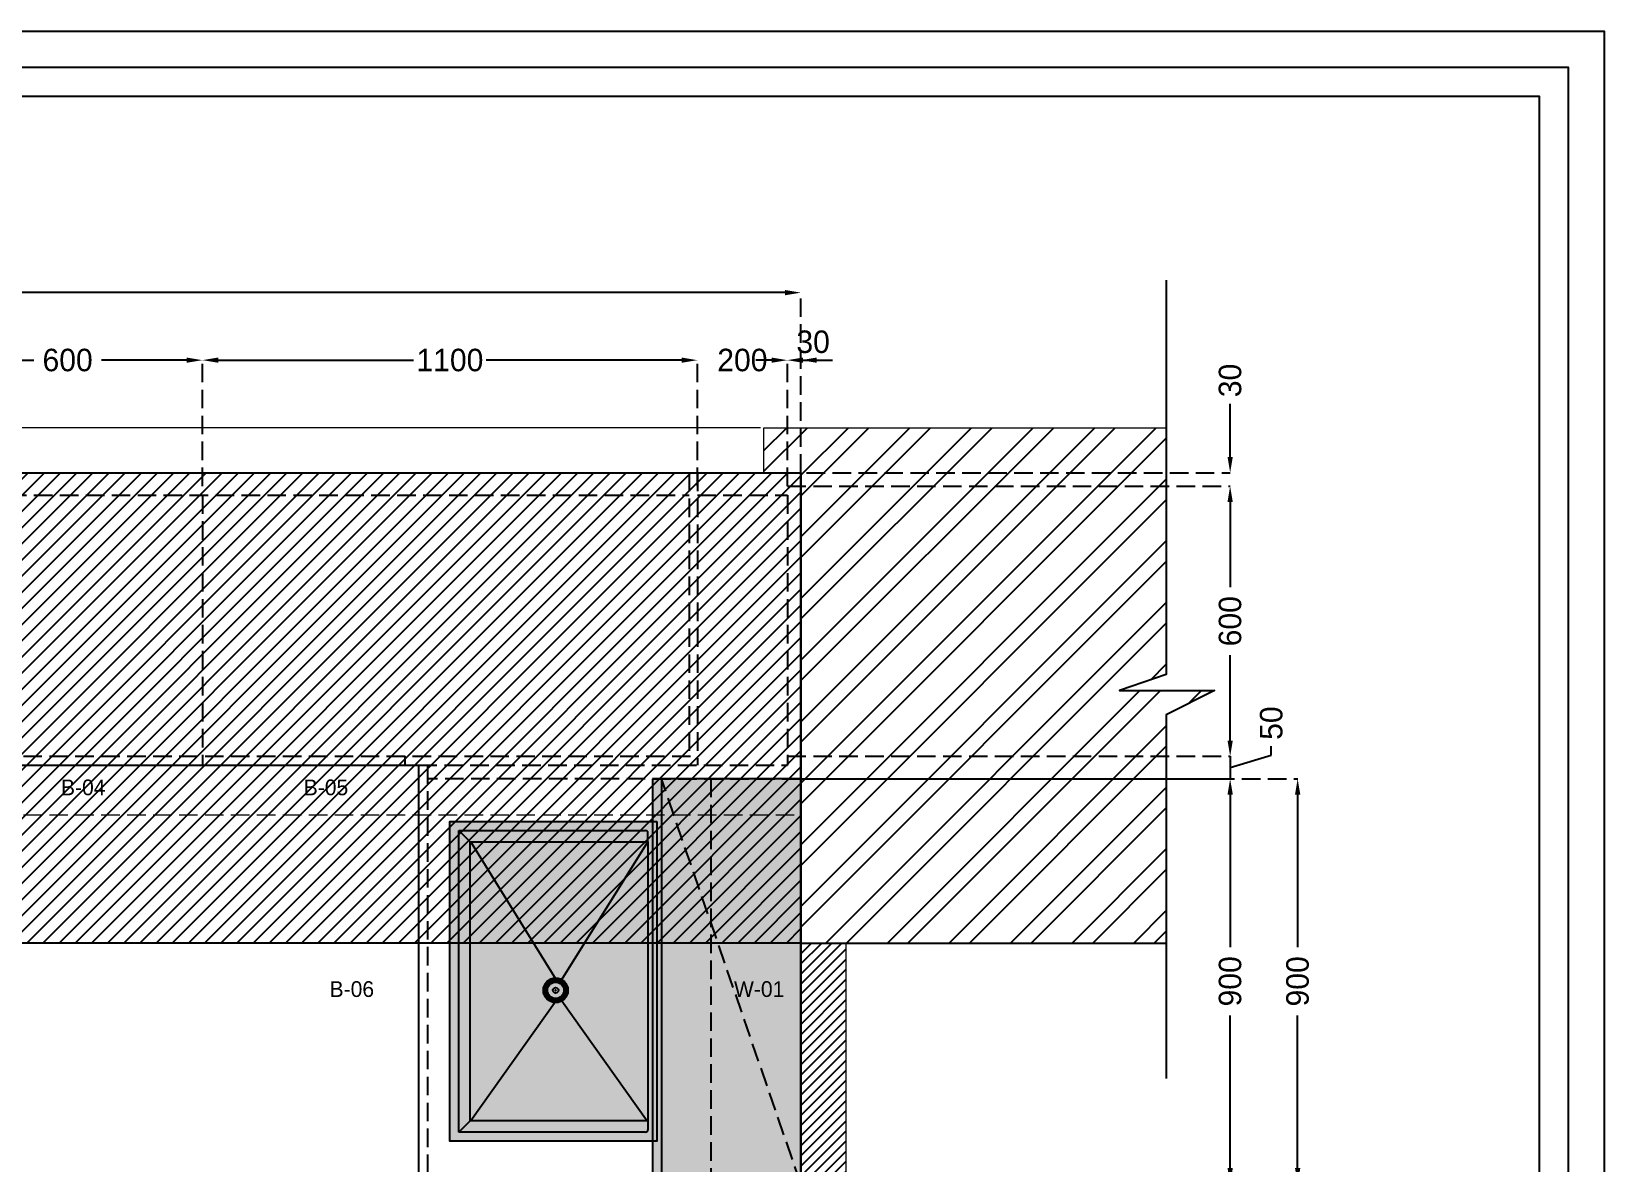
# Model space of a CAD drawing. Header units: millimetres. Extents: x -279428 to -243254, y -13605 to 1263.
# Drawn here: x -257001 to -253505, y -8174 to -5662 of the extents above; entities that cross this region are included whole.
import ezdxf

# ---------------------------------------------------------------- set-up
doc = ezdxf.new("R2010")
doc.units = ezdxf.units.MM
doc.linetypes.add('DGN Style 3', pattern=[57.66124, 41.1866, -16.47464])
for name, color, linetype in [('1', 7, 'Continuous'), ('Hatch', 251, 'Continuous'), ('kitchen line', 250, 'Continuous'), ('Measurement', 7, 'Continuous')]:
    doc.layers.add(name, color=color, linetype=linetype)
for name, color, linetype, lineweight in [('BEAM', 1, 'Continuous', 35), ('FURNITURE', 7, 'Continuous', 9), ('Text', 7, 'Continuous', 0)]:
    doc.layers.add(name, color=color, linetype=linetype, lineweight=lineweight)
doc.styles.add('Kuche7', font='', dxfattribs={"height": 50})
doc.styles.get("Standard").update_dxf_attribs({"font": 'arial.ttf'})
doc.styles.get('Kuche7').set_extended_font_data('Montserrat')
doc.dimstyles.new('Kuche7', dxfattribs={"dimtxt": 50, "dimasz": 35, "dimexe": 0.18, "dimexo": 0.0625, "dimgap": 10, "dimtad": 0, "dimdec": 0, "dimzin": 0, "dimdsep": 46, "dimtxsty": 'Kuche7', "dimcen": 0.09, "dimclrd": 256, "dimclre": 254, "dimclrt": 1, "dimadec": 0, "dimazin": 0, "dimtfac": 1, "dimtdec": 0, "dimtofl": 0, "dimtmove": 0, "dimatfit": 3, "dimfxl": 1, "dimtolj": 1, "dimtzin": 0, "dimarcsym": 0})

# ---------------------------------------------------------------- blocks, each defined once
blk = doc.blocks.new('Nirali - Maxus - Big')
at = {"linetype": 'Continuous'}
h = blk.add_hatch(color=252, dxfattribs=at)
h.set_gradient(color1=(150, 150, 150), color2=(199, 199, 199), one_color=1, tint=0.78, name='INVCYLINDER')
h.paths.add_polyline_path([(874716.1, 71484.4), (874006.1, 71484.4), (874006.1, 71024.4), (874716.1, 71024.4)])
h.paths.add_polyline_path([(874671.1, 71464.4), (874691.1, 71464.4, -0.414214), (874696.1, 71459.4), (874696.1, 71044.4), (874026.1, 71044.4), (874026.1, 71459.4, -0.414214), (874031.1, 71464.4), (874051.1, 71464.4)], flags=16)
h.paths.add_polyline_path([(874408.4, 71259.4, -1), (874353.8, 71259.4, -1)], flags=0)
h.paths.add_polyline_path([(874407.4, 71259.4, -1), (874354.8, 71259.4, -1)], flags=0)
h.paths.add_polyline_path([(874404.4, 71259.4, -1), (874357.8, 71259.4, -1)], flags=0)
h.paths.add_polyline_path([(874403.4, 71259.4, -1), (874358.8, 71259.4, -1)], flags=0)
h.paths.add_polyline_path([(874400.4, 71259.4, -1), (874361.8, 71259.4, -1)], flags=0)
h.paths.add_polyline_path([(874399.4, 71259.4, -1), (874362.8, 71259.4, -1)], flags=0)
h.paths.add_polyline_path([(874387.2, 71259.4, -1), (874375.1, 71259.4, -1)], flags=0)
h = blk.add_hatch(color=250, dxfattribs=at)
h.set_gradient(color1=(48, 48, 48), color2=(148, 148, 148), one_color=1, tint=0.58)
h.paths.add_polyline_path([(874051.1, 71464.4), (874031.1, 71464.4, 0.414214), (874026.1, 71459.4), (874026.1, 71044.4), (874051.1, 71069.4)])
h = blk.add_hatch(color=253, dxfattribs=at)
h.set_gradient(color1=(156, 156, 156), color2=(245, 245, 245), one_color=1, tint=0.96, name='SPHERICAL')
h.paths.add_polyline_path([(874051.1, 71464.4), (874051.1, 71069.4), (874671.1, 71069.4), (874671.1, 71464.4)])
h.paths.add_polyline_path([(874408.4, 71259.4, -1), (874353.8, 71259.4, -1)], flags=16)
h.paths.add_polyline_path([(874407.4, 71259.4, -1), (874354.8, 71259.4, -1)], flags=0)
h.paths.add_polyline_path([(874404.4, 71259.4, -1), (874357.8, 71259.4, -1)], flags=0)
h.paths.add_polyline_path([(874403.4, 71259.4, -1), (874358.8, 71259.4, -1)], flags=0)
h.paths.add_polyline_path([(874400.4, 71259.4, -1), (874361.8, 71259.4, -1)], flags=0)
h.paths.add_polyline_path([(874399.4, 71259.4, -1), (874362.8, 71259.4, -1)], flags=0)
h.paths.add_polyline_path([(874387.2, 71259.4, -1), (874375.1, 71259.4, -1)], flags=0)
h = blk.add_hatch(color=250, dxfattribs=at)
h.set_gradient(color1=(48, 48, 48), color2=(148, 148, 148), one_color=1, tint=0.58)
h.paths.add_polyline_path([(874671.1, 71069.4), (874696.1, 71044.4), (874696.1, 71459.4, 0.414214), (874691.1, 71464.4), (874671.1, 71464.4)])
h = blk.add_hatch(color=250, dxfattribs=at)
h.set_gradient(color1=(48, 48, 48), color2=(148, 148, 148), one_color=1, tint=0.58, name='INVHEMISPHERICAL')
h.paths.add_polyline_path([(874051.1, 71069.4), (874026.1, 71044.4), (874696.1, 71044.4), (874671.1, 71069.4)])
at = {"color": 254, "linetype": 'Continuous'}
for p, q in [((874051.1, 71464.4), (874031.1, 71464.4)), ((874357.4, 71273), (874051.1, 71464.4)), ((874671.1, 71464.4), (874691.1, 71464.4)), ((874026.1, 71044.4), (874026.1, 71459.4)), ((874404.8, 71273), (874671.1, 71462.9)), ((874696.1, 71459.4), (874696.1, 71044.4)), ((874357.4, 71260.8), (874051.1, 71070.9)), ((874404.8, 71260.8), (874671.1, 71070.9)), ((874026.1, 71044.4), (874051.1, 71069.4)), ((874696.1, 71044.4), (874026.1, 71044.4)), ((874696.1, 71044.4), (874671.1, 71069.4))]:
    blk.add_line(p, q, dxfattribs=at)
at = {"color": 251, "linetype": 'Continuous'}
blk.add_lwpolyline([(874006.1, 71484.4), (874716.1, 71484.4), (874716.1, 71024.4), (874006.1, 71024.4)], close=True, dxfattribs=at)
at = {"color": 253, "linetype": 'Continuous'}
blk.add_lwpolyline([(874051.1, 71464.4), (874671.1, 71464.4), (874671.1, 71069.4), (874051.1, 71069.4)], close=True, dxfattribs=at)
at = {"color": 251, "linetype": 'Continuous'}
for radius in [27.3, 26.3, 26.3, 23.3, 22.3, 19.3, 18.3, 6.07, 0.94]:
    blk.add_circle((874381.1, 71259.4), radius, dxfattribs=at)
at = {"color": 254, "linetype": 'Continuous'}
for centre, start, end in [((874031.1, 71459.4), 90, 180), ((874691.1, 71459.4), 0, 90)]:
    blk.add_arc(centre, 5, start, end, dxfattribs=at)
blk = doc.blocks.new('RFRR')
at = {"layer": 'kitchen line'}
h = blk.add_hatch(color=9, dxfattribs=at)
h.dxf.hatch_style = 1
h.paths.add_polyline_path([(-241449.2, 46905.3), (-241119.2, 46905.3), (-241119.2, 50717.3), (-241449.2, 50717.3)])
at = {"color": 1, "linetype": 'DGN Style 3'}
blk.add_lwpolyline([(-241319.2, 48917.3), (-241119.2, 48917.3), (-241119.2, 50717.3), (-241319.2, 50717.3)], close=True, dxfattribs=at)
at = {"layer": 'kitchen line'}
for p, q in [((-245211.2, 51397.3), (-241119.2, 51397.3)), ((-241119.2, 51397.3), (-241119.2, 46905.3)), ((-245211.2, 50747.3), (-241969.2, 50747.3)), ((-241969.2, 50747.3), (-241969.2, 47305.3))]:
    blk.add_line(p, q, dxfattribs=at)
at = {"layer": 'kitchen line', "color": 251, "linetype": 'DGN Style 3', "true_color": 0x636466}
for p, q in [((-241367.2, 51397.3), (-241367.2, 50767.3)), ((-241349.2, 51397.3), (-241349.2, 50747.3)), ((-245130.2, 51347.3), (-241367.2, 51347.3)), ((-242449.2, 51347.3), (-242449.2, 50747.3)), ((-241349.2, 51347.3), (-241149.2, 51347.3)), ((-241149.2, 51347.3), (-241149.2, 50747.3)), ((-245211.2, 50767.3), (-241349.2, 50767.3)), ((-241999.2, 50767.3), (-241999.2, 50747.3)), ((-241969.2, 50747.3), (-241149.2, 50747.3)), ((-241949.2, 50747.3), (-241949.2, 47317.3)), ((-241119.2, 50717.3), (-241949.2, 50717.3))]:
    blk.add_line(p, q, dxfattribs=at)
at = {"layer": 'kitchen line', "color": 5}
for p, q in [((-241119.2, 50717.3), (-241449.2, 50717.3)), ((-241449.2, 50717.3), (-241449.2, 46905.3)), ((-241429.2, 50717.3), (-241429.2, 46905.3))]:
    blk.add_line(p, q, dxfattribs=at)
at = {"layer": 'kitchen line', "color": 5, "linetype": 'DGN Style 3'}
blk.add_line((-241119.2, 49817.3, -1), (-241429.2, 50717.3), dxfattribs=at)
at = {"rotation": 270}
blk.add_blockref('Nirali - Maxus - Big', (-312923.6, 924628.5), dxfattribs=at)
blk = doc.blocks.new('*D41')
at = {"layer": 'Defpoints', "color": 0, "transparency": 16777216}
for p in [(-255336, -6641.8), (-255321, -6671.8), (-254336.9, -6671.8)]:
    blk.add_point(p, dxfattribs=at)
at = {"layer": 'Measurement', "lineweight": -2, "transparency": 16777216}
for p, q in [((-254336.9, -6606.8), (-254336.9, -6488.5)), ((-254336.9, -6706.8), (-254336.9, -6741.8))]:
    blk.add_line(p, q, dxfattribs=at)
at = {"layer": 'Measurement', "color": 254, "linetype": 'DGN Style 3', "lineweight": -2, "transparency": 16777216}
for p, q in [((-255335.9, -6641.8), (-254336.7, -6641.8)), ((-255320.9, -6671.8), (-254336.7, -6671.8))]:
    blk.add_line(p, q, dxfattribs=at)
at = {"layer": 'Measurement', "transparency": 16777216}
for points in [[(-254342.7, -6606.8), (-254331, -6606.8), (-254336.9, -6641.8)], [(-254342.7, -6706.8), (-254331, -6706.8), (-254336.9, -6671.8)]]:
    blk.add_solid(points, dxfattribs=at)
at = {"layer": 'Measurement', "color": 1, "transparency": 16777216, "insert": (-254336.9, -6436.9), "char_height": 50, "attachment_point": 5, "rotation": 90, "style": 'Kuche7'}
blk.add_mtext('\\A1;30', dxfattribs=at)
blk = doc.blocks.new('*D42')
at = {"layer": 'Defpoints', "color": 0, "transparency": 16777216}
for p in [(-255321, -6671.8), (-255321, -7271.8), (-254336.9, -7271.8)]:
    blk.add_point(p, dxfattribs=at)
at = {"layer": 'Measurement', "color": 254, "linetype": 'DGN Style 3', "lineweight": -2, "transparency": 16777216}
for p, q in [((-255320.9, -6671.8), (-254336.7, -6671.8)), ((-255320.9, -7271.8), (-254336.7, -7271.8))]:
    blk.add_line(p, q, dxfattribs=at)
at = {"layer": 'Measurement', "lineweight": -2, "transparency": 16777216}
for p, q in [((-254336.9, -6706.8), (-254336.9, -6896.4)), ((-254336.9, -7236.8), (-254336.9, -7047.2))]:
    blk.add_line(p, q, dxfattribs=at)
at = {"layer": 'Measurement', "transparency": 16777216}
for points in [[(-254342.7, -6706.8), (-254331, -6706.8), (-254336.9, -6671.8)], [(-254342.7, -7236.8), (-254331, -7236.8), (-254336.9, -7271.8)]]:
    blk.add_solid(points, dxfattribs=at)
at = {"layer": 'Measurement', "color": 1, "transparency": 16777216, "insert": (-254336.9, -6971.8), "char_height": 50, "attachment_point": 5, "rotation": 90, "style": 'Kuche7'}
blk.add_mtext('\\A1;600', dxfattribs=at)
blk = doc.blocks.new('*D43')
at = {"layer": 'Defpoints', "color": 0, "transparency": 16777216}
for p in [(-255321, -7271.8), (-255621, -7321.8), (-254336.9, -7321.8)]:
    blk.add_point(p, dxfattribs=at)
at = {"layer": 'Measurement', "lineweight": -2, "transparency": 16777216}
for p, q in [((-254336.9, -7236.8), (-254336.9, -7201.8)), ((-254336.9, -7296.8), (-254245.4, -7269.4)), ((-254336.9, -7271.8), (-254336.9, -7321.8)), ((-254245.4, -7269.4), (-254245.4, -7249.4)), ((-254336.9, -7356.8), (-254336.9, -7391.8))]:
    blk.add_line(p, q, dxfattribs=at)
at = {"layer": 'Measurement', "color": 254, "linetype": 'DGN Style 3', "lineweight": -2, "transparency": 16777216}
for p, q in [((-255320.9, -7271.8), (-254336.7, -7271.8)), ((-255620.9, -7321.8), (-254336.7, -7321.8))]:
    blk.add_line(p, q, dxfattribs=at)
at = {"layer": 'Measurement', "transparency": 16777216}
for points in [[(-254342.7, -7236.8), (-254331, -7236.8), (-254336.9, -7271.8)], [(-254342.7, -7356.8), (-254331, -7356.8), (-254336.9, -7321.8)]]:
    blk.add_solid(points, dxfattribs=at)
at = {"layer": 'Measurement', "color": 1, "transparency": 16777216, "insert": (-254245.4, -7198.1), "char_height": 50, "attachment_point": 5, "rotation": 90, "style": 'Kuche7'}
blk.add_mtext('\\A1;50', dxfattribs=at)
blk = doc.blocks.new('*D44')
at = {"layer": 'Defpoints', "color": 0, "transparency": 16777216}
for p in [(-255621, -7321.8), (-255621, -8221.8, -1), (-254336.9, -8221.8)]:
    blk.add_point(p, dxfattribs=at)
at = {"layer": 'Measurement', "color": 254, "linetype": 'DGN Style 3', "lineweight": -2, "transparency": 16777216}
for p, q in [((-255620.9, -7321.8), (-254336.7, -7321.8)), ((-255620.9, -8221.8), (-254336.7, -8221.8))]:
    blk.add_line(p, q, dxfattribs=at)
at = {"layer": 'Measurement', "lineweight": -2, "transparency": 16777216}
for p, q in [((-254336.9, -7356.8), (-254336.9, -7695.7)), ((-254336.9, -8186.8), (-254336.9, -7847.9))]:
    blk.add_line(p, q, dxfattribs=at)
at = {"layer": 'Measurement', "transparency": 16777216}
for points in [[(-254342.7, -7356.8), (-254331, -7356.8), (-254336.9, -7321.8)], [(-254342.7, -8186.8), (-254331, -8186.8), (-254336.9, -8221.8)]]:
    blk.add_solid(points, dxfattribs=at)
at = {"layer": 'Measurement', "color": 1, "transparency": 16777216, "insert": (-254336.9, -7771.8), "char_height": 50, "attachment_point": 5, "rotation": 90, "style": 'Kuche7'}
blk.add_mtext('\\A1;900', dxfattribs=at)
blk = doc.blocks.new('*D49')
at = {"layer": 'Defpoints', "color": 0, "transparency": 16777216}
for p in [(-255291, -7321.8), (-255291, -8221.8), (-254186.9, -8221.8)]:
    blk.add_point(p, dxfattribs=at)
at = {"layer": 'Measurement', "color": 254, "linetype": 'DGN Style 3', "lineweight": -2, "transparency": 16777216}
for p, q in [((-255290.9, -7321.8), (-254186.7, -7321.8)), ((-255290.9, -8221.8), (-254186.7, -8221.8))]:
    blk.add_line(p, q, dxfattribs=at)
at = {"layer": 'Measurement', "lineweight": -2, "transparency": 16777216}
for p, q in [((-254186.9, -7356.8), (-254186.9, -7695.7)), ((-254186.9, -8186.8), (-254186.9, -7847.9))]:
    blk.add_line(p, q, dxfattribs=at)
at = {"layer": 'Measurement', "transparency": 16777216}
for points in [[(-254192.7, -7356.8), (-254181, -7356.8), (-254186.9, -7321.8)], [(-254192.7, -8186.8), (-254181, -8186.8), (-254186.9, -8221.8)]]:
    blk.add_solid(points, dxfattribs=at)
at = {"layer": 'Measurement', "color": 1, "transparency": 16777216, "insert": (-254186.9, -7771.8), "char_height": 50, "attachment_point": 5, "rotation": 90, "style": 'Kuche7'}
blk.add_mtext('\\A1;900', dxfattribs=at)
blk = doc.blocks.new('*D58')
at = {"layer": 'Defpoints', "color": 0, "transparency": 16777216}
for p in [(-256621, -6391.8), (-257220.5, -6671.8), (-256621, -6671.8)]:
    blk.add_point(p, dxfattribs=at)
at = {"layer": 'Measurement', "color": 254, "linetype": 'DGN Style 3', "lineweight": -2, "transparency": 16777216}
for p, q in [((-257220.5, -6671.7), (-257220.5, -6391.6)), ((-256621, -6671.7), (-256621, -6391.6))]:
    blk.add_line(p, q, dxfattribs=at)
at = {"layer": 'Measurement', "lineweight": -2, "transparency": 16777216}
for p, q in [((-257185.5, -6391.8), (-256996.1, -6391.8)), ((-256656, -6391.8), (-256845.4, -6391.8))]:
    blk.add_line(p, q, dxfattribs=at)
at = {"layer": 'Measurement', "transparency": 16777216}
for points in [[(-257185.5, -6386), (-257185.5, -6397.6), (-257220.5, -6391.8)], [(-256656, -6386), (-256656, -6397.6), (-256621, -6391.8)]]:
    blk.add_solid(points, dxfattribs=at)
at = {"layer": 'Measurement', "color": 1, "transparency": 16777216, "insert": (-256920.7, -6391.8), "char_height": 50, "attachment_point": 5, "style": 'Kuche7'}
blk.add_mtext('\\A1;600', dxfattribs=at)
blk = doc.blocks.new('*D59')
at = {"layer": 'Defpoints', "color": 0, "transparency": 16777216}
for p in [(-255521, -6391.8), (-256621, -6671.8), (-255521, -6671.8)]:
    blk.add_point(p, dxfattribs=at)
at = {"layer": 'Measurement', "color": 254, "linetype": 'DGN Style 3', "lineweight": -2, "transparency": 16777216}
for p, q in [((-256621, -6671.7), (-256621, -6391.6)), ((-255521, -6671.7), (-255521, -6391.6))]:
    blk.add_line(p, q, dxfattribs=at)
at = {"layer": 'Measurement', "lineweight": -2, "transparency": 16777216}
for p, q in [((-256586, -6391.8), (-256151.9, -6391.8)), ((-255556, -6391.8), (-255990.1, -6391.8))]:
    blk.add_line(p, q, dxfattribs=at)
at = {"layer": 'Measurement', "transparency": 16777216}
for points in [[(-256586, -6386), (-256586, -6397.6), (-256621, -6391.8)], [(-255556, -6386), (-255556, -6397.6), (-255521, -6391.8)]]:
    blk.add_solid(points, dxfattribs=at)
at = {"layer": 'Measurement', "color": 1, "transparency": 16777216, "insert": (-256071, -6391.8), "char_height": 50, "attachment_point": 5, "style": 'Kuche7'}
blk.add_mtext('\\A1;1100', dxfattribs=at)
blk = doc.blocks.new('*D60')
at = {"layer": 'Defpoints', "color": 0, "transparency": 16777216}
for p in [(-255321, -6391.8), (-255521, -6671.8), (-255321, -6671.8)]:
    blk.add_point(p, dxfattribs=at)
at = {"layer": 'Measurement', "lineweight": -2, "transparency": 16777216}
for p, q in [((-255556, -6391.8), (-255591, -6391.8)), ((-255286, -6391.8), (-255251, -6391.8))]:
    blk.add_line(p, q, dxfattribs=at)
at = {"layer": 'Measurement', "color": 254, "linetype": 'DGN Style 3', "lineweight": -2, "transparency": 16777216}
for p, q in [((-255521, -6671.7), (-255521, -6391.6)), ((-255321, -6671.7), (-255321, -6391.6))]:
    blk.add_line(p, q, dxfattribs=at)
at = {"layer": 'Measurement', "transparency": 16777216}
for points in [[(-255556, -6386), (-255556, -6397.6), (-255521, -6391.8)], [(-255286, -6386), (-255286, -6397.6), (-255321, -6391.8)]]:
    blk.add_solid(points, dxfattribs=at)
at = {"layer": 'Measurement', "color": 1, "transparency": 16777216, "insert": (-255421, -6391.8), "char_height": 50, "attachment_point": 5, "style": 'Kuche7'}
blk.add_mtext('\\A1;200', dxfattribs=at)
blk = doc.blocks.new('*D61')
at = {"layer": 'Defpoints', "color": 0, "transparency": 16777216}
for p in [(-255291, -6391.8), (-255291, -6641.8), (-255321, -6671.8)]:
    blk.add_point(p, dxfattribs=at)
at = {"layer": 'Measurement', "lineweight": -2, "transparency": 16777216}
for p, q in [((-255356, -6391.8), (-255391, -6391.8)), ((-255256, -6391.8), (-255221, -6391.8))]:
    blk.add_line(p, q, dxfattribs=at)
at = {"layer": 'Measurement', "color": 254, "linetype": 'DGN Style 3', "lineweight": -2, "transparency": 16777216}
for p, q in [((-255321, -6671.7), (-255321, -6391.6)), ((-255291, -6641.7), (-255291, -6391.6))]:
    blk.add_line(p, q, dxfattribs=at)
at = {"layer": 'Measurement', "transparency": 16777216}
for points in [[(-255356, -6386), (-255356, -6397.6), (-255321, -6391.8)], [(-255256, -6386), (-255256, -6397.6), (-255291, -6391.8)]]:
    blk.add_solid(points, dxfattribs=at)
at = {"layer": 'Measurement', "color": 1, "transparency": 16777216, "insert": (-255263.8, -6351.2), "char_height": 50, "attachment_point": 5, "style": 'Kuche7'}
blk.add_mtext('\\A1;30', dxfattribs=at)
blk = doc.blocks.new('*D62')
at = {"layer": 'Defpoints', "color": 0, "transparency": 16777216}
for p in [(-255291, -6241.8), (-259383, -6641.8), (-255291, -6641.8)]:
    blk.add_point(p, dxfattribs=at)
at = {"layer": 'Measurement', "color": 254, "linetype": 'DGN Style 3', "lineweight": -2, "transparency": 16777216}
for p, q in [((-259383, -6641.7), (-259383, -6241.6)), ((-255291, -6641.7), (-255291, -6241.6))]:
    blk.add_line(p, q, dxfattribs=at)
at = {"layer": 'Measurement', "lineweight": -2, "transparency": 16777216}
for p, q in [((-259348, -6241.8), (-257433.5, -6241.8)), ((-255326, -6241.8), (-257240.5, -6241.8))]:
    blk.add_line(p, q, dxfattribs=at)
at = {"layer": 'Measurement', "transparency": 16777216}
for points in [[(-259348, -6236), (-259348, -6247.6), (-259383, -6241.8)], [(-255326, -6236), (-255326, -6247.6), (-255291, -6241.8)]]:
    blk.add_solid(points, dxfattribs=at)
at = {"layer": 'Measurement', "color": 1, "transparency": 16777216, "insert": (-257337, -6241.8), "char_height": 50, "attachment_point": 5, "style": 'Kuche7'}
blk.add_mtext('\\A1;4092', dxfattribs=at)

msp = doc.modelspace()

# ---------------------------------------------------------------- hatches: boundary and pattern name
at = {"layer": '1', "true_color": 0x636466}
h = msp.add_hatch(dxfattribs=at)
h.set_pattern_fill('ANSI32', color=251, scale=10.16, angle=180)
h.set_pattern_definition([(225, (46455.85, -8773.46), (68.42955, -68.42955), []), (225, (46410.23, -8773.46), (68.42955, -68.42955), [])])
h.paths.add_polyline_path([(-255291, -7686.8), (-254478.9, -7686.8), (-254478.9, -7179.9), (-254372, -7125.6), (-254582.9, -7125.6), (-254478.9, -7089.8), (-254478.9, -6541.8), (-255373, -6541.8), (-255373, -6641.8), (-255291, -6641.8)])
at = {"layer": 'Hatch', "transparency": 33554480}
h = msp.add_hatch(dxfattribs=at)
h.set_pattern_fill('ANSI31', color=3, scale=8)
h.set_pattern_definition([(45, (24631.4, 18593.543), (-17.9605122, 17.9605122), [])])
h.paths.add_polyline_path([(-255291, -7686.8), (-255291, -6641.8), (-259383, -6641.8), (-259383, -7686.8)])
at = {"layer": 'kitchen line'}
h = msp.add_hatch(dxfattribs=at)
h.set_pattern_fill('ANSI31', color=1, scale=5)
h.set_pattern_definition([(45, (-94966.146, 12050.731), (-11.2253202, 11.2253202), [])])
h.paths.add_polyline_path([(-255191, -7686.8), (-255291, -7686.8), (-255291, -11176.8), (-255191, -11176.8)])

# ---------------------------------------------------------------- linework, layer by layer
at = {"color": 18, "true_color": 0x000000}
msp.add_line((-255291, -11176.8), (-255291, -6641.8), dxfattribs=at)
for points in [[(-263758.2, -5661.6), (-263758.2, -12661.6), (-253504.8, -12661.6), (-253504.8, -5661.6)], [(-263677.9, -5741.8), (-263677.9, -12581.3), (-253585, -12581.3), (-253585, -5741.8)], [(-263614, -5805.8), (-263614, -12517.4), (-253649, -12517.4), (-253649, -5805.8)]]:
    msp.add_lwpolyline(points, close=True)
at = {"layer": 'BEAM', "color": 242, "linetype": 'DGN Style 3', "lineweight": 0, "true_color": 0xcd2027}
for p, q in [((-259383, -7401.8), (-255291, -7401.8)), ((-259383, -7686.8), (-255291, -7686.8))]:
    msp.add_line(p, q, dxfattribs=at)
at = {"layer": 'FURNITURE', "color": 143, "lineweight": 0, "true_color": 0x7aafdf}
for p, q in [((-255381, -6541.8), (-259321, -6541.8)), ((-255373, -6641.8), (-259321, -6641.8))]:
    msp.add_line(p, q, dxfattribs=at)
at = {"layer": 'FURNITURE', "lineweight": 0}
for p, q in [((-255373, -6641.8), (-255373, -6541.8)), ((-255373, -6541.8), (-254478.9, -6541.8)), ((-255291, -6641.8), (-255373, -6641.8)), ((-255291, -6641.8), (-255373, -6641.8)), ((-255291, -7686.8), (-255291, -6641.8)), ((-255191, -7686.8), (-255191, -11176.8)), ((-255291, -7696.8), (-255291, -11176.8))]:
    msp.add_line(p, q, dxfattribs=at)
at = {"layer": 'kitchen line'}
msp.add_line((-255291, -7686.8), (-254478.9, -7686.8), dxfattribs=at)
msp.add_lwpolyline([(-254478.9, -6214), (-254478.9, -7089.8), (-254582.9, -7125.6), (-254372, -7125.6), (-254478.9, -7179.9), (-254478.9, -7987.3)], dxfattribs=at)
at = {"layer": 'kitchen line', "color": 3}
msp.add_lwpolyline([(-255291, -7686.8), (-259383, -7686.8), (-259383, -6641.8), (-255291, -6641.8)], close=True, dxfattribs=at)

# ---------------------------------------------------------------- block references
at = {"layer": 'kitchen line'}
msp.add_blockref('RFRR', (-14171.8, -58039.1), dxfattribs=at)

# ---------------------------------------------------------------- texts
at = {"layer": 'Text', "color": 7, "ltscale": 150, "char_height": 35, "attachment_point": 1}
for s, insert in [('\\pxqc;{\\fMontserrat|b0|i0|c0|p2;B-04}', (-257151.5, -7323.4, -1)), ('\\pxqc;{\\fMontserrat|b0|i0|c0|p2;B-05}', (-256612, -7323.4, -1)), ('\\pxqc;{\\fMontserrat|b0|i0|c0|p2;B-06}', (-256554.5, -7771.5, -1)), ('\\pxqc;{\\fMontserrat|b0|i0|c0|p2;W-01}', (-255649.2, -7771.5, -1))]:
    msp.add_mtext_dynamic_manual_height_columns(s, width=530.958, gutter_width=12.5, heights=[0], dxfattribs=dict(at, insert=insert))

# ---------------------------------------------------------------- dimensions: what is measured, and where the dimension line sits
at = {"layer": 'Measurement'}
dim = msp.add_linear_dim(base=(-255291, -6241.8), p1=(-259383, -6641.8), p2=(-255291, -6641.8), dimstyle='Kuche7', dxfattribs=at)
dim.commit()
dim.dimension.update_dxf_attribs({"geometry": '*D62', "text_midpoint": (-257337, -6241.8)})
for base, p1, p2, picture, middle in [((-255291, -6391.8), (-255321, -6671.8), (-255291, -6641.8), '*D61', (-255263.8, -6351.2)), ((-256620.9973294, -6391.7998296), (-257220.4973294, -6671.7998296), (-256620.9973294, -6671.7998296), '*D58', (-256920.7473294, -6391.7998296)), ((-255521, -6391.8), (-256621, -6671.8), (-255521, -6671.8), '*D59', (-256071, -6391.8)), ((-255321, -6391.8), (-255521, -6671.8), (-255321, -6671.8), '*D60', (-255421, -6391.8))]:
    dim = msp.add_linear_dim(base=base, p1=p1, p2=p2, dimstyle='Kuche7', override={"dimtmove": 1}, dxfattribs=at)
    dim.commit()
    dim.dimension.update_dxf_attribs({"geometry": picture, "text_midpoint": middle})
dim = msp.add_linear_dim(base=(-254336.9, -6671.8), p1=(-255336, -6641.8), p2=(-255321, -6671.8), angle=90, dimstyle='Kuche7', dxfattribs=at)
dim.commit()
dim.dimension.update_dxf_attribs({"geometry": '*D41', "text_midpoint": (-254336.9, -6436.9), "dimtype": 160})
for base, p1, p2, picture, middle in [((-254336.9, -7271.8), (-255321, -6671.8), (-255321, -7271.8), '*D42', (-254336.9, -6971.8)), ((-254336.9, -7321.8), (-255321, -7271.8), (-255621, -7321.8), '*D43', (-254245.4, -7239.4)), ((-254336.9, -8221.8), (-255621, -7321.8), (-255621, -8221.8, -1), '*D44', (-254336.9, -7771.8))]:
    dim = msp.add_linear_dim(base=base, p1=p1, p2=p2, angle=90, dimstyle='Kuche7', override={"dimtmove": 1}, dxfattribs=at)
    dim.commit()
    dim.dimension.update_dxf_attribs({"geometry": picture, "text_midpoint": middle})
dim = msp.add_linear_dim(base=(-254186.9, -8221.8), p1=(-255291, -7321.8), p2=(-255291, -8221.8), angle=90, dimstyle='Kuche7', dxfattribs=at)
dim.commit()
dim.dimension.update_dxf_attribs({"geometry": '*D49', "text_midpoint": (-254186.9, -7771.8)})

doc.saveas('drawing.dxf')
